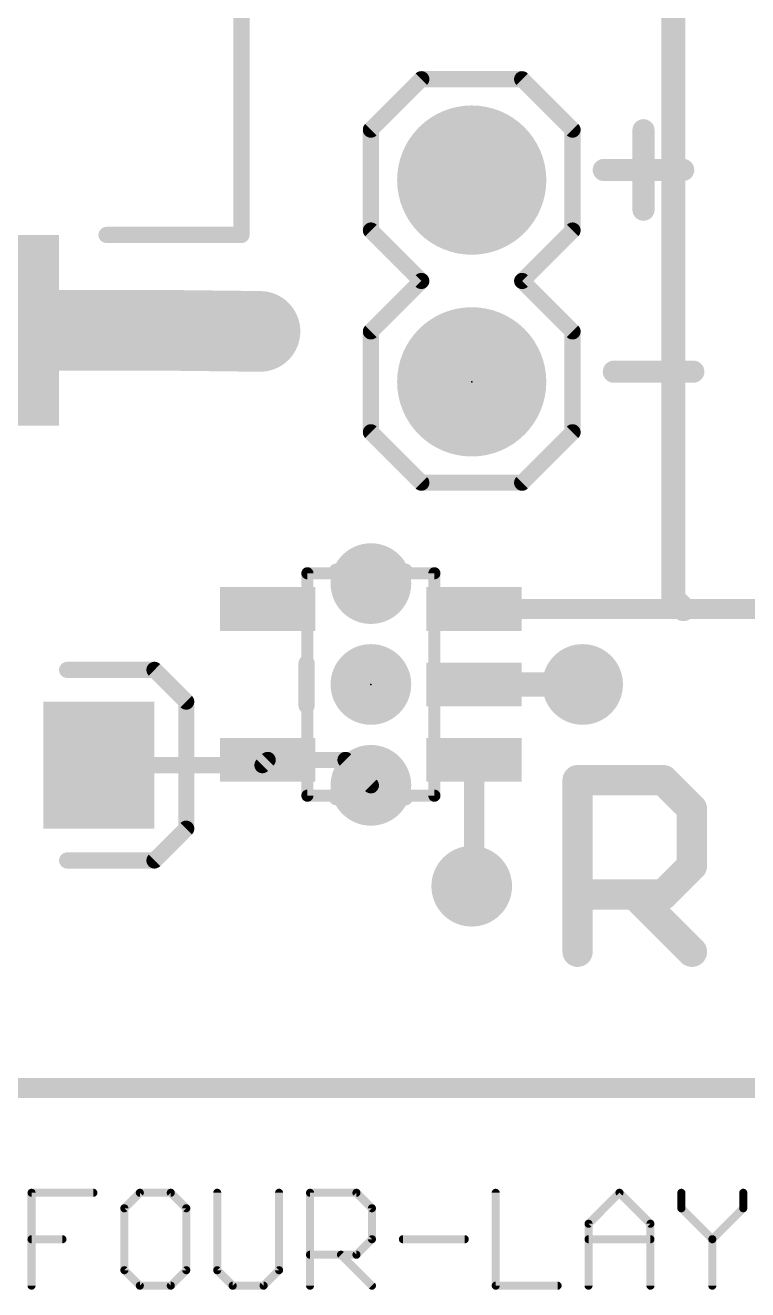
# Model space of a CAD drawing. Extents: x -27 to 95, y -17 to 50.
# Drawn here: x 10.89 to 19.99, y -2.54 to 13.38 of the extents above; entities that cross this region are included whole.
import ezdxf

# ---------------------------------------------------------------- set-up
doc = ezdxf.new("R2010")
doc.units = 0
for name, color, linetype in [('1', 12, 'CONTINUOUS'), ('16', 132, 'CONTINUOUS'), ('17', 110, 'CONTINUOUS'), ('18', 110, 'CONTINUOUS'), ('20', 53, 'CONTINUOUS'), ('21', 41, 'CONTINUOUS'), ('23', 53, 'CONTINUOUS'), ('51', 53, 'CONTINUOUS')]:
    doc.layers.add(name, color=color, linetype=linetype)

# ---------------------------------------------------------------- blocks, each defined once
blk = doc.blocks.new('RECT')
blk.add_solid([(-0.5, -0.5), (0.5, -0.5), (-0.5, 0.5), (0.5, 0.5)])
blk = doc.blocks.new('ROUNDP')
at = {"const_width": 0.5}
blk.add_lwpolyline([(0, -0.25, 1), (0, 0.25, 1), (0, -0.25)], format="xyb", dxfattribs=at)
blk = doc.blocks.new('ROUNDV')
at = {"const_width": 0.5}
blk.add_lwpolyline([(0, -0.25, 1), (0, 0.25, 1), (0, -0.25)], format="xyb", dxfattribs=at)

msp = doc.modelspace()

# ---------------------------------------------------------------- linework, layer by layer
at = {"layer": '1'}
for points, const_width in [([(19.05, 17.526), (19.05, 6.157)], 0.3048), ([(9.91, 9.54), (12.558, 9.54)], 1.016), ([(12.558, 9.54), (13.843, 9.525)], 1.016), ([(19.05, 6.157), (19.177, 6.03)], 0.3048), ([(16.5401, 6.03), (19.177, 6.03)], 0.254), ([(19.177, 6.03), (23.81, 6.03)], 0.254), ([(16.5401, 5.08), (17.907, 5.08)], 0.3048), ([(11.814, 4.064), (13.8739, 4.064)], 0.2032), ([(13.8739, 4.064), (13.9399, 4.13)], 0.2032), ([(13.9399, 4.13), (14.92, 4.13)], 0.2032), ([(14.92, 4.13), (15.24, 3.81)], 0.2032), ([(16.5401, 4.13), (16.5401, 2.5701)], 0.254), ([(16.5401, 2.5701), (16.51, 2.54)], 0.254), ([(91.44, 0), (2.54, 0)], 0.254)]:
    msp.add_lwpolyline(points, dxfattribs=dict(at, const_width=const_width))
for points, const_width in [([(12.561, 9.794, 1), (12.555, 9.286)], 0.508), ([(12.558, 9.286, 1), (12.558, 9.794)], 0.508), ([(13.84, 9.271, 1), (13.846, 9.779)], 0.508), ([(19.1039, 6.2109, 1), (18.9961, 6.1031)], 0.1524), ([(18.9738, 6.157, 1), (19.1262, 6.157)], 0.1524), ([(16.5401, 6.0935, 1), (16.5401, 5.9665)], 0.127), ([(19.1231, 5.9761, 1), (19.2309, 6.0839)], 0.1524), ([(19.177, 6.0935, 1), (19.177, 5.9665)], 0.127), ([(19.177, 5.9665, 1), (19.177, 6.0935)], 0.127), ([(16.5401, 5.1562, 1), (16.5401, 5.0038)], 0.1524), ([(17.907, 5.0038, 1), (17.907, 5.1562)], 0.1524), ([(11.814, 4.1148, 1), (11.814, 4.0132)], 0.1016), ([(13.838, 4.0999, 1), (13.9098, 4.0281)], 0.1016), ([(13.8739, 4.0132, 1), (13.8739, 4.1148)], 0.1016), ([(13.9399, 4.1808, 1), (13.9399, 4.0792)], 0.1016), ([(13.9758, 4.0941, 1), (13.904, 4.1659)], 0.1016), ([(14.9559, 4.1659, 1), (14.8841, 4.0941)], 0.1016), ([(14.92, 4.0792, 1), (14.92, 4.1808)], 0.1016), ([(16.6036, 4.13, 1), (16.4766, 4.13)], 0.127), ([(15.2041, 3.7741, 1), (15.2759, 3.8459)], 0.1016), ([(16.4651, 2.5849, 1), (16.5549, 2.4951)], 0.127), ([(16.4766, 2.5701, 1), (16.6036, 2.5701)], 0.127), ([(16.585, 2.5252, 1), (16.4952, 2.615)], 0.127)]:
    msp.add_lwpolyline(points, format="xyb", dxfattribs=dict(at, const_width=const_width))
at = {"layer": '16', "const_width": 0.254}
msp.add_lwpolyline([(91.44, 0), (2.54, 0)], dxfattribs=at)
at = {"layer": '20', "const_width": 0.254}
msp.add_lwpolyline([(2.54, 0), (91.44, 0)], dxfattribs=at)
at = {"layer": '21'}
for points, const_width in [([(13.61, 19.74), (13.61, 10.74)], 0.2032), ([(15.24, 12.065), (15.875, 12.7)], 0.2032), ([(15.875, 12.7), (17.145, 12.7)], 0.2032), ([(17.145, 12.7), (17.78, 12.065)], 0.2032), ([(15.24, 10.795), (15.24, 12.065)], 0.2032), ([(17.78, 12.065), (17.78, 10.795)], 0.2032), ([(18.6737, 12.0576), (18.6737, 11.0577)], 0.2794), ([(18.1737, 11.5576), (19.1736, 11.5576)], 0.2794), ([(13.61, 10.74), (11.91, 10.74)], 0.2032), ([(15.875, 10.16), (15.24, 10.795)], 0.2032), ([(17.78, 10.795), (17.145, 10.16)], 0.2032), ([(15.24, 9.525), (15.875, 10.16)], 0.2032), ([(17.145, 10.16), (17.78, 9.525)], 0.2032), ([(15.24, 8.255), (15.24, 9.525)], 0.2032), ([(17.78, 9.525), (17.78, 8.255)], 0.2032), ([(18.3007, 9.0176), (19.3006, 9.0176)], 0.2794), ([(15.24, 8.255), (15.875, 7.62)], 0.2032), ([(17.145, 7.62), (17.78, 8.255)], 0.2032), ([(15.875, 7.62), (17.145, 7.62)], 0.2032), ([(14.8106, 6.5024), (15.6694, 6.5024)], 0.2032), ([(14.4296, 4.8116), (14.4296, 5.3484)], 0.2032), ([(12.514, 5.264), (11.414, 5.264)], 0.2032), ([(12.914, 4.864), (12.514, 5.264)], 0.2032), ([(12.914, 3.264), (12.914, 4.864)], 0.2032), ([(17.8435, 1.7145), (17.8435, 3.8753)], 0.381), ([(17.8435, 3.8753), (18.9239, 3.8753)], 0.381), ([(18.9239, 3.8753), (19.2841, 3.5152)], 0.381), ([(15.6694, 3.6576), (14.8106, 3.6576)], 0.2032), ([(19.2841, 3.5152), (19.2841, 2.7949)], 0.381), ([(12.514, 2.864), (12.914, 3.264)], 0.2032), ([(11.414, 2.864), (12.514, 2.864)], 0.2032), ([(19.2841, 2.7949), (18.9239, 2.4348)], 0.381), ([(18.9239, 2.4348), (17.8435, 2.4348)], 0.381), ([(18.5638, 2.4348), (19.2841, 1.7145)], 0.381)]:
    msp.add_lwpolyline(points, dxfattribs=dict(at, const_width=const_width))
for points, const_width in [([(15.875, 12.7508, 1), (15.875, 12.6492)], 0.1016), ([(15.9109, 12.6641, 1), (15.8391, 12.7359)], 0.1016), ([(17.1809, 12.7359, 1), (17.1091, 12.6641)], 0.1016), ([(17.145, 12.6492, 1), (17.145, 12.7508)], 0.1016), ([(15.2908, 12.065, 1), (15.1892, 12.065)], 0.1016), ([(15.2041, 12.1009, 1), (15.2759, 12.0291)], 0.1016), ([(17.8308, 12.065, 1), (17.7292, 12.065)], 0.1016), ([(17.7441, 12.0291, 1), (17.8159, 12.1009)], 0.1016), ([(18.7435, 12.0576, 1), (18.6038, 12.0576)], 0.1397), ([(18.1737, 11.6275, 1), (18.1737, 11.4878)], 0.1397), ([(19.1736, 11.4878, 1), (19.1736, 11.6275)], 0.1397), ([(18.6038, 11.0577, 1), (18.7435, 11.0577)], 0.1397), ([(11.91, 10.7908, 1), (11.91, 10.6892)], 0.1016), ([(13.61, 10.6892, 1), (13.61, 10.7908)], 0.1016), ([(15.2759, 10.8309, 1), (15.2041, 10.7591)], 0.1016), ([(15.1892, 10.795, 1), (15.2908, 10.795)], 0.1016), ([(17.7292, 10.795, 1), (17.8308, 10.795)], 0.1016), ([(17.8159, 10.7591, 1), (17.7441, 10.8309)], 0.1016), ([(13.5592, 10.74, 1), (13.6608, 10.74)], 0.1016), ([(15.9109, 10.1241, 1), (15.8391, 10.1959)], 0.1016), ([(15.8391, 10.1241, 1), (15.9109, 10.1959)], 0.1016), ([(17.1809, 10.1959, 1), (17.1091, 10.1241)], 0.1016), ([(17.1091, 10.1959, 1), (17.1809, 10.1241)], 0.1016), ([(15.2908, 9.525, 1), (15.1892, 9.525)], 0.1016), ([(15.2041, 9.5609, 1), (15.2759, 9.4891)], 0.1016), ([(17.8308, 9.525, 1), (17.7292, 9.525)], 0.1016), ([(17.7441, 9.4891, 1), (17.8159, 9.5609)], 0.1016), ([(18.3007, 9.0875, 1), (18.3007, 8.9478)], 0.1397), ([(19.3006, 8.9478, 1), (19.3006, 9.0875)], 0.1397), ([(15.2759, 8.2909, 1), (15.2041, 8.2191)], 0.1016), ([(15.1892, 8.255, 1), (15.2908, 8.255)], 0.1016), ([(17.7292, 8.255, 1), (17.8308, 8.255)], 0.1016), ([(17.8159, 8.2191, 1), (17.7441, 8.2909)], 0.1016), ([(15.875, 7.6708, 1), (15.875, 7.5692)], 0.1016), ([(15.8391, 7.5841, 1), (15.9109, 7.6559)], 0.1016), ([(17.1091, 7.6559, 1), (17.1809, 7.5841)], 0.1016), ([(17.145, 7.5692, 1), (17.145, 7.6708)], 0.1016), ([(14.8106, 6.5532, 1), (14.8106, 6.4516)], 0.1016), ([(15.6694, 6.4516, 1), (15.6694, 6.5532)], 0.1016), ([(14.4804, 5.3484, 1), (14.3788, 5.3484)], 0.1016), ([(11.414, 5.3148, 1), (11.414, 5.2132)], 0.1016), ([(12.5499, 5.2999, 1), (12.4781, 5.2281)], 0.1016), ([(12.514, 5.2132, 1), (12.514, 5.3148)], 0.1016), ([(12.9648, 4.864, 1), (12.8632, 4.864)], 0.1016), ([(12.8781, 4.8281, 1), (12.9499, 4.8999)], 0.1016), ([(14.3788, 4.8116, 1), (14.4804, 4.8116)], 0.1016), ([(17.8435, 3.9706, 1), (17.8435, 3.7801)], 0.1905), ([(17.9388, 3.8753, 1), (17.7483, 3.8753)], 0.1905), ([(18.9913, 3.9427, 1), (18.8566, 3.808)], 0.1905), ([(18.9239, 3.7801, 1), (18.9239, 3.9706)], 0.1905), ([(14.8106, 3.7084, 1), (14.8106, 3.6068)], 0.1016), ([(15.6694, 3.6068, 1), (15.6694, 3.7084)], 0.1016), ([(19.3793, 3.5152, 1), (19.1888, 3.5152)], 0.1905), ([(19.2167, 3.4479, 1), (19.3514, 3.5826)], 0.1905), ([(12.9499, 3.2281, 1), (12.8781, 3.2999)], 0.1016), ([(12.8632, 3.264, 1), (12.9648, 3.264)], 0.1016), ([(11.414, 2.9148, 1), (11.414, 2.8132)], 0.1016), ([(12.4781, 2.8999, 1), (12.5499, 2.8281)], 0.1016), ([(12.514, 2.8132, 1), (12.514, 2.9148)], 0.1016), ([(19.1888, 2.7949, 1), (19.3793, 2.7949)], 0.1905), ([(19.3514, 2.7276, 1), (19.2167, 2.8623)], 0.1905), ([(17.8435, 2.53, 1), (17.8435, 2.3395)], 0.1905), ([(18.6311, 2.5021, 1), (18.4964, 2.3674)], 0.1905), ([(18.8566, 2.5021, 1), (18.9913, 2.3674)], 0.1905), ([(18.9239, 2.3395, 1), (18.9239, 2.53)], 0.1905), ([(17.7483, 1.7145, 1), (17.9388, 1.7145)], 0.1905), ([(19.2167, 1.6471, 1), (19.3514, 1.7819)], 0.1905)]:
    msp.add_lwpolyline(points, format="xyb", dxfattribs=dict(at, const_width=const_width))
at = {"layer": '23'}
for p in [(16.51, 8.89), (15.24, 5.08)]:
    msp.add_point(p, dxfattribs=at)
at = {"layer": '51'}
for points, const_width in [([(14.44, 3.68), (14.44, 6.48)], 0.1524), ([(14.44, 6.48), (16.04, 6.48)], 0.1524), ([(16.04, 6.48), (16.04, 3.68)], 0.1524), ([(14.44, 3.68), (16.04, 3.68)], 0.1524), ([(10.9652, -2.4892), (10.9652, -1.3198)], 0.1016), ([(10.9652, -1.3198), (11.7448, -1.3198)], 0.1016), ([(12.3295, -1.3198), (12.1346, -1.5147)], 0.1016), ([(12.7193, -1.3198), (12.3295, -1.3198)], 0.1016), ([(12.9142, -1.5147), (12.7193, -1.3198)], 0.1016), ([(13.304, -1.3198), (13.304, -2.2943)], 0.1016), ([(14.0836, -2.2943), (14.0836, -1.3198)], 0.1016), ([(14.4734, -2.4892), (14.4734, -1.3198)], 0.1016), ([(14.4734, -1.3198), (15.0581, -1.3198)], 0.1016), ([(15.0581, -1.3198), (15.253, -1.5147)], 0.1016), ([(16.8122, -1.3198), (16.8122, -2.4892)], 0.1016), ([(17.9816, -1.7096), (18.3713, -1.3198)], 0.1016), ([(18.3713, -1.3198), (18.7611, -1.7096)], 0.1016), ([(19.1509, -1.3198), (19.1509, -1.5147)], 0.1016), ([(19.9305, -1.5147), (19.9305, -1.3198)], 0.1016), ([(12.1346, -1.5147), (12.1346, -2.2943)], 0.1016), ([(12.9142, -2.2943), (12.9142, -1.5147)], 0.1016), ([(15.253, -1.5147), (15.253, -1.9045)], 0.1016), ([(19.1509, -1.5147), (19.5407, -1.9045)], 0.1016), ([(19.5407, -1.9045), (19.9305, -1.5147)], 0.1016), ([(17.9816, -2.4892), (17.9816, -1.7096)], 0.1016), ([(18.7611, -1.7096), (18.7611, -2.4892)], 0.1016), ([(10.9652, -1.9045), (11.355, -1.9045)], 0.1016), ([(15.253, -1.9045), (15.0581, -2.0994)], 0.1016), ([(15.6428, -1.9045), (16.4224, -1.9045)], 0.1016), ([(17.9816, -1.9045), (18.7611, -1.9045)], 0.1016), ([(19.5407, -1.9045), (19.5407, -2.4892)], 0.1016), ([(15.0581, -2.0994), (14.4734, -2.0994)], 0.1016), ([(14.8632, -2.0994), (15.253, -2.4892)], 0.1016), ([(12.1346, -2.2943), (12.3295, -2.4892)], 0.1016), ([(12.7193, -2.4892), (12.9142, -2.2943)], 0.1016), ([(13.304, -2.2943), (13.4989, -2.4892)], 0.1016), ([(13.8887, -2.4892), (14.0836, -2.2943)], 0.1016), ([(12.3295, -2.4892), (12.7193, -2.4892)], 0.1016), ([(13.4989, -2.4892), (13.8887, -2.4892)], 0.1016), ([(16.8122, -2.4892), (17.5918, -2.4892)], 0.1016)]:
    msp.add_lwpolyline(points, dxfattribs=dict(at, const_width=const_width))
for points, const_width in [([(14.4781, 6.48, 1), (14.4019, 6.48)], 0.0762), ([(14.44, 6.5181, 1), (14.44, 6.4419)], 0.0762), ([(16.0781, 6.48, 1), (16.0019, 6.48)], 0.0762), ([(16.04, 6.4419, 1), (16.04, 6.5181)], 0.0762), ([(14.44, 3.7181, 1), (14.44, 3.6419)], 0.0762), ([(14.4019, 3.68, 1), (14.4781, 3.68)], 0.0762), ([(16.0019, 3.68, 1), (16.0781, 3.68)], 0.0762), ([(16.04, 3.6419, 1), (16.04, 3.7181)], 0.0762), ([(10.9906, -1.3198, 1), (10.9398, -1.3198)], 0.0508), ([(10.9652, -1.2944, 1), (10.9652, -1.3452)], 0.0508), ([(11.7448, -1.3452, 1), (11.7448, -1.2944)], 0.0508), ([(12.3295, -1.2944, 1), (12.3295, -1.3452)], 0.0508), ([(12.3474, -1.3378, 1), (12.3115, -1.3018)], 0.0508), ([(12.7372, -1.3018, 1), (12.7013, -1.3378)], 0.0508), ([(12.7193, -1.3452, 1), (12.7193, -1.2944)], 0.0508), ([(13.3294, -1.3198, 1), (13.2786, -1.3198)], 0.0508), ([(14.109, -1.3198, 1), (14.0582, -1.3198)], 0.0508), ([(14.4988, -1.3198, 1), (14.448, -1.3198)], 0.0508), ([(14.4734, -1.2944, 1), (14.4734, -1.3452)], 0.0508), ([(15.076, -1.3018, 1), (15.0401, -1.3378)], 0.0508), ([(15.0581, -1.3452, 1), (15.0581, -1.2944)], 0.0508), ([(16.8376, -1.3198, 1), (16.7868, -1.3198)], 0.0508), ([(18.3893, -1.3018, 1), (18.3534, -1.3378)], 0.0508), ([(18.3893, -1.3378, 1), (18.3534, -1.3018)], 0.0508), ([(19.1763, -1.3198, 1), (19.1255, -1.3198)], 0.0508), ([(19.9559, -1.3198, 1), (19.9051, -1.3198)], 0.0508), ([(12.1166, -1.4967, 1), (12.1525, -1.5327)], 0.0508), ([(12.16, -1.5147, 1), (12.1092, -1.5147)], 0.0508), ([(12.9396, -1.5147, 1), (12.8888, -1.5147)], 0.0508), ([(12.8962, -1.5327, 1), (12.9321, -1.4967)], 0.0508), ([(15.2784, -1.5147, 1), (15.2276, -1.5147)], 0.0508), ([(15.235, -1.5327, 1), (15.2709, -1.4967)], 0.0508), ([(19.1689, -1.4967, 1), (19.133, -1.5327)], 0.0508), ([(19.1255, -1.5147, 1), (19.1763, -1.5147)], 0.0508), ([(19.9051, -1.5147, 1), (19.9559, -1.5147)], 0.0508), ([(19.9485, -1.5327, 1), (19.9126, -1.4967)], 0.0508), ([(17.9636, -1.6916, 1), (17.9995, -1.7276)], 0.0508), ([(18.007, -1.7096, 1), (17.9562, -1.7096)], 0.0508), ([(18.7865, -1.7096, 1), (18.7357, -1.7096)], 0.0508), ([(18.7432, -1.7276, 1), (18.7791, -1.6916)], 0.0508), ([(10.9652, -1.8791, 1), (10.9652, -1.9299)], 0.0508), ([(11.355, -1.9299, 1), (11.355, -1.8791)], 0.0508), ([(15.2276, -1.9045, 1), (15.2784, -1.9045)], 0.0508), ([(15.2709, -1.9225, 1), (15.235, -1.8865)], 0.0508), ([(15.6428, -1.8791, 1), (15.6428, -1.9299)], 0.0508), ([(16.4224, -1.9299, 1), (16.4224, -1.8791)], 0.0508), ([(17.9816, -1.8791, 1), (17.9816, -1.9299)], 0.0508), ([(18.7611, -1.9299, 1), (18.7611, -1.8791)], 0.0508), ([(19.5661, -1.9045, 1), (19.5153, -1.9045)], 0.0508), ([(19.5228, -1.8865, 1), (19.5587, -1.9225)], 0.0508), ([(19.5228, -1.9225, 1), (19.5587, -1.8865)], 0.0508), ([(14.4734, -2.074, 1), (14.4734, -2.1248)], 0.0508), ([(14.8811, -2.0814, 1), (14.8452, -2.1174)], 0.0508), ([(15.0401, -2.0814, 1), (15.076, -2.1174)], 0.0508), ([(15.0581, -2.1248, 1), (15.0581, -2.074)], 0.0508), ([(12.1525, -2.2763, 1), (12.1166, -2.3123)], 0.0508), ([(12.1092, -2.2943, 1), (12.16, -2.2943)], 0.0508), ([(12.8888, -2.2943, 1), (12.9396, -2.2943)], 0.0508), ([(12.9321, -2.3123, 1), (12.8962, -2.2763)], 0.0508), ([(13.3219, -2.2763, 1), (13.286, -2.3123)], 0.0508), ([(13.2786, -2.2943, 1), (13.3294, -2.2943)], 0.0508), ([(14.0582, -2.2943, 1), (14.109, -2.2943)], 0.0508), ([(14.1015, -2.3123, 1), (14.0656, -2.2763)], 0.0508), ([(10.9398, -2.4892, 1), (10.9906, -2.4892)], 0.0508), ([(12.3295, -2.4638, 1), (12.3295, -2.5146)], 0.0508), ([(12.3115, -2.5072, 1), (12.3474, -2.4712)], 0.0508), ([(12.7013, -2.4712, 1), (12.7372, -2.5072)], 0.0508), ([(12.7193, -2.5146, 1), (12.7193, -2.4638)], 0.0508), ([(13.4989, -2.4638, 1), (13.4989, -2.5146)], 0.0508), ([(13.4809, -2.5072, 1), (13.5168, -2.4712)], 0.0508), ([(13.8707, -2.4712, 1), (13.9066, -2.5072)], 0.0508), ([(13.8887, -2.5146, 1), (13.8887, -2.4638)], 0.0508), ([(14.448, -2.4892, 1), (14.4988, -2.4892)], 0.0508), ([(15.235, -2.5072, 1), (15.2709, -2.4712)], 0.0508), ([(16.8122, -2.4638, 1), (16.8122, -2.5146)], 0.0508), ([(16.7868, -2.4892, 1), (16.8376, -2.4892)], 0.0508), ([(17.5918, -2.5146, 1), (17.5918, -2.4638)], 0.0508), ([(17.9562, -2.4892, 1), (18.007, -2.4892)], 0.0508), ([(18.7357, -2.4892, 1), (18.7865, -2.4892)], 0.0508), ([(19.5153, -2.4892, 1), (19.5661, -2.4892)], 0.0508)]:
    msp.add_lwpolyline(points, format="xyb", dxfattribs=dict(at, const_width=const_width))

# ---------------------------------------------------------------- block references
at = {"layer": '1', "xscale": 2.8, "yscale": 2.4}
msp.add_blockref('RECT', (9.91, 9.54), dxfattribs=at)
at = {"layer": '1', "rotation": 90}
for p, xscale, yscale in [((13.9399, 6.03), 0.55, 1.2), ((16.5401, 6.03), 0.55, 1.2), ((16.5401, 5.08), 0.55, 1.2), ((11.814, 4.064), 1.6, 1.4), ((13.9399, 4.13), 0.55, 1.2), ((16.5401, 4.13), 0.55, 1.2)]:
    msp.add_blockref('RECT', p, dxfattribs=dict(at, xscale=xscale, yscale=yscale))
at = {"layer": '17', "xscale": 1.8796, "yscale": 1.8796, "rotation": 180}
for p in [(16.51, 11.43), (16.51, 11.43), (16.51, 8.89), (16.51, 8.89)]:
    msp.add_blockref('ROUNDP', p, dxfattribs=at)
at = {"layer": '18', "xscale": 1.016, "yscale": 1.016}
for p in [(13.843, 9.525), (13.843, 9.525), (15.24, 6.35), (15.24, 6.35), (15.24, 5.08), (15.24, 5.08), (17.907, 5.08), (17.907, 5.08), (15.24, 3.81), (15.24, 3.81), (16.51, 2.54), (16.51, 2.54)]:
    msp.add_blockref('ROUNDV', p, dxfattribs=at)
at = {"layer": '51', "rotation": 90}
for p, xscale, yscale in [((16.51, 11.43), 0.508, 0.508), ((16.51, 8.89), 0.508, 0.508), ((14.065, 6.03), 0.5, 0.65), ((16.415, 6.03), 0.5, 0.65), ((16.415, 5.08), 0.5, 0.65), ((14.065, 4.13), 0.5, 0.65), ((16.415, 4.13), 0.5, 0.65)]:
    msp.add_blockref('RECT', p, dxfattribs=dict(at, xscale=xscale, yscale=yscale))

doc.saveas('drawing.dxf')
